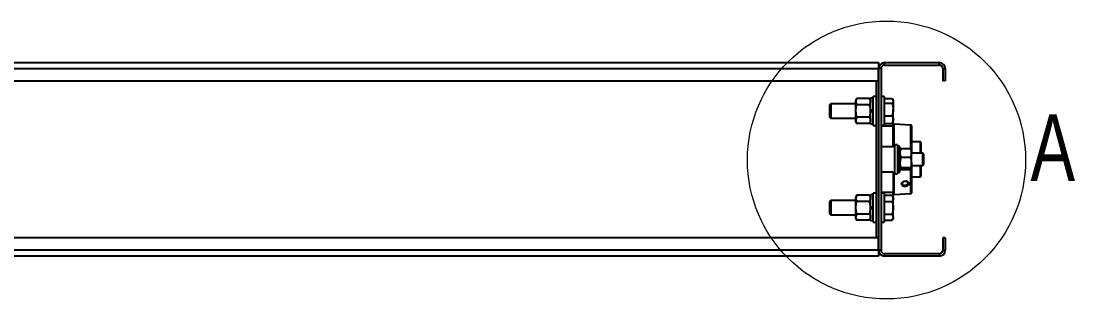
# Model space of a CAD drawing. Header units: millimetres. Extents: x -361 to 14022, y -1822 to 1455.
# Drawn here: x 3841.5 to 3908.5, y 462.2 to 479.8 of the extents above; entities that cross this region are included whole.
import ezdxf

# ---------------------------------------------------------------- set-up
doc = ezdxf.new("R2010")
doc.units = ezdxf.units.MM
doc.styles.add('SLDTEXTSTYLE0', font='TXT', dxfattribs={"width": 0.75})

msp = doc.modelspace()

# ---------------------------------------------------------------- linework, layer by layer
at = {"color": 7, "linetype": 'Continuous', "lineweight": 25}
for p, q in [((3780.618594, 477.201358), (3896.00321, 477.201358)), ((3780.618594, 476.816743), (3896.00321, 476.816743)), ((3896.00321, 477.201358), (3896.00321, 476.816743)), ((3896.00321, 476.047512), (3896.00321, 476.816743)), ((3896.00321, 476.816743), (3896.00321, 465.278281)), ((3896.157056, 476.816743), (3896.00321, 476.816743)), ((3896.157056, 476.816743), (3896.157056, 465.278281)), ((3896.387825, 477.047512), (3896.387825, 477.201358)), ((3896.387825, 477.201358), (3899.849364, 477.201358)), ((3896.387825, 477.047512), (3899.849364, 477.047512)), ((3899.849364, 477.047512), (3899.849364, 477.201358)), ((3900.080133, 476.816743), (3900.233979, 476.816743)), ((3900.080133, 476.816743), (3900.080133, 476.047512)), ((3900.233979, 476.816743), (3900.233979, 476.047512)), ((3780.618594, 476.047512), (3896.00321, 476.047512)), ((3895.849364, 476.047512), (3895.849364, 466.047512)), ((3900.233979, 476.047512), (3900.080133, 476.047512)), ((3894.61889, 474.923843), (3894.557056, 474.816743)), ((3894.557056, 474.723991), (3894.557056, 474.816743)), ((3895.433683, 474.923843), (3894.61889, 474.923843)), ((3895.495517, 474.816743), (3895.433683, 474.923843)), ((3895.657056, 474.935974), (3895.495517, 474.935974)), ((3895.495517, 474.16482), (3895.495517, 474.935974)), ((3895.849364, 475.047512), (3895.657056, 475.047512)), ((3895.657056, 474.124435), (3895.657056, 475.047512)), ((3896.349364, 475.047512), (3896.157056, 475.047512)), ((3896.349364, 475.047512), (3896.349364, 474.977565)), ((3896.349364, 474.977565), (3896.349364, 473.201358)), ((3896.349364, 474.91691), (3896.864452, 474.91691)), ((3896.926287, 474.816743), (3896.893516, 474.873504)), ((3896.926287, 474.764283), (3896.926287, 474.816743)), ((3892.961979, 474.585974), (3892.887825, 474.51182)), ((3892.887825, 474.51182), (3892.887825, 474.482465)), ((3892.887825, 474.482465), (3892.887825, 473.73705)), ((3894.557056, 474.585974), (3892.961979, 474.585974)), ((3892.961979, 474.585974), (3892.961979, 474.551)), ((3892.961979, 474.551), (3892.961979, 473.662897)), ((3894.557056, 474.124435), (3894.557056, 474.723991)), ((3894.557056, 473.524879), (3894.557056, 474.124435)), ((3895.433683, 474.524139), (3894.61889, 474.524139)), ((3895.495517, 474.124435), (3895.495517, 474.16482)), ((3895.657056, 474.16482), (3895.495517, 474.16482)), ((3895.495517, 474.124435), (3895.495517, 474.08405)), ((3895.657056, 473.201358), (3895.657056, 474.124435)), ((3896.349364, 474.611656), (3896.864452, 474.611656)), ((3896.926287, 474.764283), (3896.926287, 474.215419)), ((3896.926287, 473.575571), (3896.926287, 474.215419)), ((3892.887825, 473.73705), (3892.961979, 473.662897)), ((3892.961979, 473.662897), (3894.557056, 473.662897)), ((3894.557056, 473.432127), (3894.557056, 473.524879)), ((3895.433683, 473.724731), (3894.61889, 473.724731)), ((3895.495517, 474.08405), (3895.657056, 474.08405)), ((3895.495517, 473.312897), (3895.495517, 474.08405)), ((3896.349364, 473.819182), (3896.864452, 473.819182)), ((3896.926287, 473.432127), (3896.926287, 473.575571)), ((3894.557056, 473.432127), (3894.61889, 473.325027)), ((3895.433683, 473.325027), (3894.61889, 473.325027)), ((3895.433683, 473.325027), (3895.495517, 473.432127)), ((3895.495517, 473.312897), (3895.657056, 473.312897)), ((3895.657056, 473.201358), (3895.849364, 473.201358)), ((3896.157056, 473.201358), (3896.349364, 473.201358)), ((3896.918594, 473.15117), (3896.157056, 473.15117)), ((3896.349364, 473.331961), (3896.864452, 473.331961)), ((3896.864452, 473.331961), (3896.886491, 473.376602)), ((3896.918594, 473.355204), (3896.875927, 473.355204)), ((3896.893516, 473.375366), (3896.926287, 473.432127)), ((3896.918594, 473.15117), (3896.918594, 473.355204)), ((3896.918594, 471.853914), (3896.918594, 473.15117)), ((3898.046426, 473.216057), (3896.990763, 473.279155)), ((3898.118594, 471.432127), (3898.118594, 473.140007)), ((3898.672441, 472.162897), (3898.118594, 472.162897)), ((3898.718594, 472.116743), (3898.672441, 472.162897)), ((3898.672441, 471.432127), (3898.672441, 472.162897)), ((3898.718594, 471.432127), (3898.718594, 472.116743)), ((3896.918594, 471.853914), (3896.157056, 471.853914)), ((3897.00321, 471.932127), (3896.918594, 471.932127)), ((3897.195517, 471.970589), (3897.00321, 471.970589)), ((3897.00321, 471.970589), (3897.00321, 470.124435)), ((3897.195517, 471.970589), (3897.195517, 470.124435)), ((3897.357056, 471.85905), (3897.195517, 471.85905)), ((3897.357056, 471.087897), (3897.357056, 471.85905)), ((3898.032861, 471.714148), (3897.41202, 471.714148)), ((3898.087825, 471.440959), (3898.087825, 471.662425)), ((3898.087825, 470.834451), (3898.087825, 471.440959)), ((3898.824133, 471.432127), (3898.087825, 471.432127)), ((3898.887825, 471.368435), (3898.824133, 471.432127)), ((3898.824133, 470.662897), (3898.824133, 471.432127)), ((3897.357056, 471.087897), (3897.195517, 471.087897)), ((3897.195517, 471.007127), (3897.357056, 471.007127)), ((3897.357056, 471.087897), (3897.357056, 471.007127)), ((3897.357056, 470.235974), (3897.357056, 471.007127)), ((3898.032861, 471.167769), (3897.41202, 471.167769)), ((3898.087825, 470.441004), (3898.087825, 470.834451)), ((3898.887825, 470.726589), (3898.887825, 471.368435)), ((3896.918594, 470.24111), (3896.157056, 470.24111)), ((3896.918594, 470.24111), (3896.918594, 468.943854)), ((3896.918594, 470.162897), (3897.00321, 470.162897)), ((3897.00321, 470.124435), (3897.195517, 470.124435)), ((3897.195517, 470.235974), (3897.357056, 470.235974)), ((3898.032861, 470.501132), (3897.41202, 470.501132)), ((3898.032861, 470.380876), (3897.41202, 470.380876)), ((3898.087825, 470.662897), (3898.824133, 470.662897)), ((3898.118594, 468.955017), (3898.118594, 470.662897)), ((3898.672441, 469.932127), (3898.672441, 470.662897)), ((3898.718594, 469.978281), (3898.718594, 470.662897)), ((3898.824133, 470.662897), (3898.887825, 470.726589)), ((3898.118594, 469.932127), (3898.672441, 469.932127)), ((3898.672441, 469.932127), (3898.718594, 469.978281)), ((3894.61889, 468.769997), (3894.557056, 468.662897)), ((3895.433683, 468.769997), (3894.61889, 468.769997)), ((3895.495517, 468.662897), (3895.433683, 468.769997)), ((3895.657056, 468.782127), (3895.495517, 468.782127)), ((3895.495517, 468.010974), (3895.495517, 468.782127)), ((3895.849364, 468.893666), (3895.657056, 468.893666)), ((3895.657056, 467.970589), (3895.657056, 468.893666)), ((3896.918594, 468.943854), (3896.157056, 468.943854)), ((3896.349364, 468.893666), (3896.157056, 468.893666)), ((3896.349364, 468.893666), (3896.349364, 468.823719)), ((3896.349364, 468.823719), (3896.349364, 467.047512)), ((3896.349364, 468.769958), (3896.864452, 468.769958)), ((3896.926287, 468.662897), (3896.867063, 468.765475)), ((3896.918594, 468.73982), (3896.918594, 468.943854)), ((3896.990763, 468.815869), (3898.046426, 468.878967)), ((3892.961979, 468.432127), (3892.887825, 468.357974)), ((3892.887825, 468.357974), (3892.887825, 467.633195)), ((3894.557056, 468.432127), (3892.961979, 468.432127)), ((3892.961979, 468.432127), (3892.961979, 467.568611)), ((3894.557056, 468.570145), (3894.557056, 468.662897)), ((3894.557056, 467.970589), (3894.557056, 468.570145)), ((3895.433683, 468.370293), (3894.61889, 468.370293)), ((3896.349364, 468.363392), (3896.864452, 468.363392)), ((3896.881875, 468.73982), (3896.918594, 468.73982)), ((3896.926287, 468.566675), (3896.926287, 468.662897)), ((3896.926287, 467.963708), (3896.926287, 468.566675)), ((3892.887825, 467.633195), (3892.887825, 467.583204)), ((3892.887825, 467.583204), (3892.961979, 467.50905)), ((3892.961979, 467.568611), (3892.961979, 467.50905)), ((3892.961979, 467.50905), (3894.557056, 467.50905)), ((3894.557056, 467.371033), (3894.557056, 467.970589)), ((3895.433683, 467.570885), (3894.61889, 467.570885)), ((3895.495517, 467.970589), (3895.495517, 468.010974)), ((3895.657056, 468.010974), (3895.495517, 468.010974)), ((3895.495517, 467.970589), (3895.495517, 467.930204)), ((3895.495517, 467.15905), (3895.495517, 467.930204)), ((3895.495517, 467.930204), (3895.657056, 467.930204)), ((3895.657056, 467.047512), (3895.657056, 467.970589)), ((3896.349364, 467.564024), (3896.864452, 467.564024)), ((3896.926287, 467.367622), (3896.926287, 467.963708)), ((3894.557056, 467.278281), (3894.557056, 467.371033)), ((3894.557056, 467.278281), (3894.61889, 467.171181)), ((3895.433683, 467.171181), (3894.61889, 467.171181)), ((3895.433683, 467.171181), (3895.495517, 467.278281)), ((3895.495517, 467.15905), (3895.657056, 467.15905)), ((3895.657056, 467.047512), (3895.849364, 467.047512)), ((3896.157056, 467.047512), (3896.349364, 467.047512)), ((3896.349364, 467.17122), (3896.864452, 467.17122)), ((3896.867063, 467.175703), (3896.926287, 467.278281)), ((3896.926287, 467.367622), (3896.926287, 467.278281)), ((3896.00321, 466.047512), (3780.618594, 466.047512)), ((3896.00321, 465.278281), (3896.00321, 466.047512)), ((3900.233979, 466.047512), (3900.080133, 466.047512)), ((3900.080133, 466.047512), (3900.080133, 465.278281)), ((3900.233979, 466.047512), (3900.233979, 465.278281)), ((3896.00321, 465.278281), (3780.618594, 465.278281)), ((3896.00321, 464.893666), (3780.618594, 464.893666)), ((3896.00321, 465.278281), (3896.00321, 464.893666)), ((3896.157056, 465.278281), (3896.00321, 465.278281)), ((3896.387825, 465.047512), (3896.387825, 464.893666)), ((3899.849364, 465.047512), (3896.387825, 465.047512)), ((3899.849364, 464.893666), (3896.387825, 464.893666)), ((3899.849364, 465.047512), (3899.849364, 464.893666)), ((3900.080133, 465.278281), (3900.233979, 465.278281))]:
    msp.add_line(p, q, dxfattribs=at)
at = {"color": 8, "linetype": 'Continuous', "lineweight": 25}
for p, q in [((3896.990763, 471.932127), (3896.990763, 473.279155)), ((3898.046426, 471.708434), (3898.046426, 473.216057)), ((3896.990763, 468.815869), (3896.990763, 470.162897)), ((3898.046426, 468.878967), (3898.046426, 470.386777))]:
    msp.add_line(p, q, dxfattribs=at)
at = {"color": 7, "linetype": 'Continuous', "lineweight": 25, "flags": 128}
for points in [[(3897.681077, 469.401177), (3897.754068, 469.411357), (3897.817721, 469.440348), (3897.862346, 469.483736), (3897.881148, 469.534915), (3897.871267, 469.586095), (3897.834205, 469.629483), (3897.775606, 469.658474), (3897.728487, 469.667547)], [(3897.681077, 469.342297), (3897.760563, 469.352138), (3897.832176, 469.380473), (3897.88728, 469.423886), (3897.919228, 469.47714), (3897.925197, 469.525512)]]:
    msp.add_lwpolyline(points, dxfattribs=at)
at = {"color": 7, "linetype": 'Continuous', "lineweight": 18}
msp.add_circle((3896.506815, 471.00603), 8.836495, dxfattribs=at)
at = {"color": 7, "linetype": 'Continuous', "lineweight": 25}
for centre, radius, start, end in [((3896.387825, 476.816743), 0.384615, 90, 180), ((3896.387825, 476.816743), 0.230769, 90, 180), ((3899.849364, 476.816743), 0.384615, 0, 90), ((3899.849364, 476.816743), 0.230769, 0, 90), ((3896.994748, 473.355204), 0.076154, 180, 267), ((3898.042441, 473.140007), 0.076154, 0, 87), ((3897.651988, 469.53252), 0.192435, 194.16192203, 278.69451498), ((3897.657654, 469.55771), 0.158276, 194.3458349, 278.5106021), ((3896.994748, 468.73982), 0.076154, 93, 180), ((3898.042441, 468.955017), 0.076154, 273, 0), ((3896.387825, 465.278281), 0.384615, 180, 270), ((3896.387825, 465.278281), 0.230769, 180, 270), ((3899.849364, 465.278281), 0.384615, 270, 0), ((3899.849364, 465.278281), 0.230769, 270, 0)]:
    msp.add_arc(centre, radius, start, end, dxfattribs=at)
for points, knots in [([(3894.61889, 474.923843), (3894.601608, 474.891386), (3894.566726, 474.825878), (3894.560299, 474.758158), (3894.557056, 474.723991)], [0, 0, 0, 0, 0.4954579635, 1, 1, 1, 1]), ([(3895.433683, 474.923843), (3895.450966, 474.891386), (3895.485848, 474.825878), (3895.492275, 474.758158), (3895.495517, 474.723991)], [0, 0, 0, 0, 0.495457963, 1, 1, 1, 1]), ([(3896.864452, 474.91691), (3896.871628, 474.907155), (3896.908172, 474.857475), (3896.918215, 474.805806), (3896.926287, 474.764283)], [0, 0, 0, 0, 0.196352702, 1, 1, 1, 1]), ([(3894.557056, 474.723991), (3894.55713, 474.719254), (3894.557689, 474.68338), (3894.571194, 474.615742), (3894.602895, 474.554859), (3894.61889, 474.524139)], [0, 0, 0, 0, 0.070090032, 0.530784434, 1, 1, 1, 1]), ([(3894.557056, 474.124435), (3894.557974, 474.160779), (3894.56139, 474.296073), (3894.594601, 474.427799), (3894.61889, 474.524139)], [0, 0, 0, 0, 0.268633605, 1, 1, 1, 1]), ([(3894.61889, 473.724731), (3894.609556, 473.758287), (3894.573313, 473.888575), (3894.563983, 474.023936), (3894.557056, 474.124435)], [0, 0, 0, 0, 0.257551345, 1, 1, 1, 1]), ([(3895.495517, 474.723991), (3895.495444, 474.719254), (3895.494884, 474.68338), (3895.48138, 474.615742), (3895.449679, 474.554859), (3895.433683, 474.524139)], [0, 0, 0, 0, 0.070090032, 0.530784434, 1, 1, 1, 1]), ([(3895.495517, 474.124435), (3895.4946, 474.160779), (3895.491183, 474.296073), (3895.457972, 474.427799), (3895.433683, 474.524139)], [0, 0, 0, 0, 0.268633605, 1, 1, 1, 1]), ([(3895.433683, 473.724731), (3895.443017, 473.758287), (3895.47926, 473.888575), (3895.48859, 474.023936), (3895.495517, 474.124435)], [0, 0, 0, 0, 0.257551345, 1, 1, 1, 1]), ([(3896.926287, 474.764283), (3896.92567, 474.752904), (3896.922874, 474.701265), (3896.890046, 474.650913), (3896.864452, 474.611656)], [0, 0, 0, 0, 0.220363923, 1, 1, 1, 1]), ([(3896.864452, 474.611656), (3896.881735, 474.547306), (3896.916617, 474.417424), (3896.923044, 474.283161), (3896.926287, 474.215419)], [0, 0, 0, 0, 0.495457963, 1, 1, 1, 1]), ([(3896.926287, 474.215419), (3896.926213, 474.206027), (3896.925654, 474.134901), (3896.912149, 474.000798), (3896.880448, 473.880089), (3896.864452, 473.819182)], [0, 0, 0, 0, 0.070090032, 0.530784434, 1, 1, 1, 1]), ([(3894.61889, 473.724731), (3894.601608, 473.692274), (3894.566726, 473.626765), (3894.560299, 473.559046), (3894.557056, 473.524879)], [0, 0, 0, 0, 0.495457963, 1, 1, 1, 1]), ([(3894.557056, 473.524879), (3894.55713, 473.520142), (3894.557689, 473.484268), (3894.571194, 473.41663), (3894.602895, 473.355747), (3894.61889, 473.325027)], [0, 0, 0, 0, 0.070090032, 0.530784434, 1, 1, 1, 1]), ([(3895.433683, 473.724731), (3895.450966, 473.692274), (3895.485848, 473.626765), (3895.492275, 473.559046), (3895.495517, 473.524879)], [0, 0, 0, 0, 0.495457963, 1, 1, 1, 1]), ([(3895.495517, 473.524879), (3895.495444, 473.520142), (3895.494884, 473.484268), (3895.48138, 473.41663), (3895.449679, 473.355747), (3895.433683, 473.325027)], [0, 0, 0, 0, 0.0700900317, 0.5307844344, 1, 1, 1, 1]), ([(3896.864452, 473.819182), (3896.881735, 473.779618), (3896.916617, 473.699766), (3896.923044, 473.617219), (3896.926287, 473.575571)], [0, 0, 0, 0, 0.495457963, 1, 1, 1, 1]), ([(3896.926287, 473.575571), (3896.926213, 473.569797), (3896.925654, 473.526068), (3896.912149, 473.44362), (3896.880448, 473.369407), (3896.864452, 473.331961)], [0, 0, 0, 0, 0.070090032, 0.530784434, 1, 1, 1, 1]), ([(3897.41202, 471.714148), (3897.396658, 471.669781), (3897.365651, 471.580233), (3897.359938, 471.487664), (3897.357056, 471.440959)], [0, 0, 0, 0, 0.495457963, 1, 1, 1, 1]), ([(3897.357056, 471.65402), (3897.357122, 471.655445), (3897.357618, 471.666238), (3897.369623, 471.686588), (3897.397801, 471.704906), (3897.41202, 471.714148)], [0, 0, 0, 0, 0.0700857678, 0.530782234, 1, 1, 1, 1]), ([(3897.357056, 471.440959), (3897.357122, 471.434484), (3897.357618, 471.385446), (3897.369623, 471.292987), (3897.397801, 471.209762), (3897.41202, 471.167769)], [0, 0, 0, 0, 0.070085768, 0.530782234, 1, 1, 1, 1]), ([(3898.032861, 471.714148), (3898.048223, 471.669781), (3898.07923, 471.580233), (3898.084943, 471.487664), (3898.087825, 471.440959)], [0, 0, 0, 0, 0.495457963, 1, 1, 1, 1]), ([(3898.087825, 471.65402), (3898.087759, 471.655445), (3898.087263, 471.666238), (3898.075258, 471.686588), (3898.04708, 471.704906), (3898.032861, 471.714148)], [0, 0, 0, 0, 0.0700857678, 0.530782234, 1, 1, 1, 1]), ([(3898.087825, 471.440959), (3898.087759, 471.434484), (3898.087263, 471.385446), (3898.075258, 471.292987), (3898.04708, 471.209762), (3898.032861, 471.167769)], [0, 0, 0, 0, 0.070085768, 0.530782234, 1, 1, 1, 1]), ([(3897.41202, 471.167769), (3897.403723, 471.139786), (3897.371507, 471.031137), (3897.363213, 470.918258), (3897.357056, 470.834451)], [0, 0, 0, 0, 0.2575513451, 1, 1, 1, 1]), ([(3897.357056, 470.834451), (3897.357872, 470.804143), (3897.360909, 470.69132), (3897.390429, 470.581472), (3897.41202, 470.501132)], [0, 0, 0, 0, 0.268633605, 1, 1, 1, 1]), ([(3898.032861, 471.167769), (3898.041158, 471.139786), (3898.073374, 471.031137), (3898.081668, 470.918258), (3898.087825, 470.834451)], [0, 0, 0, 0, 0.257551345, 1, 1, 1, 1]), ([(3898.087825, 470.834451), (3898.087009, 470.804143), (3898.083972, 470.69132), (3898.054452, 470.581472), (3898.032861, 470.501132)], [0, 0, 0, 0, 0.268633605, 1, 1, 1, 1]), ([(3897.41202, 470.501132), (3897.396658, 470.491367), (3897.365651, 470.471658), (3897.359938, 470.451284), (3897.357056, 470.441004)], [0, 0, 0, 0, 0.495457963, 1, 1, 1, 1]), ([(3897.357056, 470.441004), (3897.357122, 470.439579), (3897.357618, 470.428786), (3897.369623, 470.408436), (3897.397801, 470.390118), (3897.41202, 470.380876)], [0, 0, 0, 0, 0.070085768, 0.530782234, 1, 1, 1, 1]), ([(3898.032861, 470.501132), (3898.048223, 470.491367), (3898.07923, 470.471658), (3898.084943, 470.451284), (3898.087825, 470.441004)], [0, 0, 0, 0, 0.4954579635, 1, 1, 1, 1]), ([(3898.087825, 470.441004), (3898.087759, 470.439579), (3898.087263, 470.428786), (3898.075258, 470.408436), (3898.04708, 470.390118), (3898.032861, 470.380876)], [0, 0, 0, 0, 0.070085768, 0.530782234, 1, 1, 1, 1]), ([(3897.465735, 469.486396), (3897.468285, 469.468441), (3897.473385, 469.432535), (3897.51272, 469.388299), (3897.57077, 469.356732), (3897.643551, 469.340759), (3897.722113, 469.341448), (3897.797678, 469.358501), (3897.86192, 469.390498), (3897.907666, 469.434953), (3897.929466, 469.487829), (3897.924797, 469.543514), (3897.89441, 469.595637), (3897.84171, 469.637846), (3897.772467, 469.664387), (3897.694647, 469.671258), (3897.61731, 469.657451), (3897.548829, 469.624968), (3897.497096, 469.578243), (3897.469599, 469.529295), (3897.466834, 469.498596), (3897.465735, 469.486396)], [0, 0, 0, 0, 0.0534961376, 0.1069855033, 0.1606505693, 0.2144303145, 0.2680094579, 0.3213818555, 0.3748690069, 0.4286203894, 0.4823738442, 0.5358583155, 0.5892182163, 0.642787635, 0.69657985, 0.7502655239, 0.8036848538, 0.8570926201, 0.9107520293, 0.9645324447, 1, 1, 1, 1]), ([(3894.61889, 468.769997), (3894.601608, 468.73754), (3894.566726, 468.672031), (3894.560299, 468.604312), (3894.557056, 468.570145)], [0, 0, 0, 0, 0.4954579635, 1, 1, 1, 1]), ([(3895.433683, 468.769997), (3895.450966, 468.73754), (3895.485848, 468.672031), (3895.492275, 468.604312), (3895.495517, 468.570145)], [0, 0, 0, 0, 0.495457963, 1, 1, 1, 1]), ([(3896.864452, 468.769958), (3896.881735, 468.736944), (3896.916617, 468.67031), (3896.923044, 468.601429), (3896.926287, 468.566675)], [0, 0, 0, 0, 0.4954579635, 1, 1, 1, 1]), ([(3894.557056, 468.570145), (3894.55713, 468.565408), (3894.557689, 468.529534), (3894.571194, 468.461896), (3894.602895, 468.401013), (3894.61889, 468.370293)], [0, 0, 0, 0, 0.070090032, 0.530784434, 1, 1, 1, 1]), ([(3894.557056, 467.970589), (3894.557974, 468.006933), (3894.56139, 468.142226), (3894.594601, 468.273953), (3894.61889, 468.370293)], [0, 0, 0, 0, 0.268633605, 1, 1, 1, 1]), ([(3895.495517, 468.570145), (3895.495444, 468.565408), (3895.494884, 468.529534), (3895.48138, 468.461896), (3895.449679, 468.401013), (3895.433683, 468.370293)], [0, 0, 0, 0, 0.070090032, 0.530784434, 1, 1, 1, 1]), ([(3895.495517, 467.970589), (3895.4946, 468.006933), (3895.491183, 468.142226), (3895.457972, 468.273953), (3895.433683, 468.370293)], [0, 0, 0, 0, 0.268633605, 1, 1, 1, 1]), ([(3896.926287, 468.566675), (3896.926213, 468.561856), (3896.925654, 468.525367), (3896.912149, 468.456567), (3896.880448, 468.39464), (3896.864452, 468.363392)], [0, 0, 0, 0, 0.070090032, 0.530784434, 1, 1, 1, 1]), ([(3896.864452, 468.363392), (3896.881735, 468.298482), (3896.916617, 468.167471), (3896.923044, 468.032039), (3896.926287, 467.963708)], [0, 0, 0, 0, 0.495457963, 1, 1, 1, 1]), ([(3894.61889, 467.570885), (3894.609556, 467.604441), (3894.573313, 467.734729), (3894.563983, 467.87009), (3894.557056, 467.970589)], [0, 0, 0, 0, 0.257551345, 1, 1, 1, 1]), ([(3894.61889, 467.570885), (3894.601608, 467.538428), (3894.566726, 467.472919), (3894.560299, 467.4052), (3894.557056, 467.371033)], [0, 0, 0, 0, 0.495457963, 1, 1, 1, 1]), ([(3895.433683, 467.570885), (3895.443017, 467.604441), (3895.47926, 467.734729), (3895.48859, 467.87009), (3895.495517, 467.970589)], [0, 0, 0, 0, 0.257551345, 1, 1, 1, 1]), ([(3895.433683, 467.570885), (3895.450966, 467.538428), (3895.485848, 467.472919), (3895.492275, 467.4052), (3895.495517, 467.371033)], [0, 0, 0, 0, 0.495457963, 1, 1, 1, 1]), ([(3896.926287, 467.963708), (3896.926213, 467.954234), (3896.925654, 467.88249), (3896.912149, 467.74722), (3896.880448, 467.625461), (3896.864452, 467.564024)], [0, 0, 0, 0, 0.070090032, 0.530784434, 1, 1, 1, 1]), ([(3896.864452, 467.564024), (3896.871628, 467.551471), (3896.908172, 467.487543), (3896.918215, 467.421055), (3896.926287, 467.367622)], [0, 0, 0, 0, 0.196352702, 1, 1, 1, 1]), ([(3894.557056, 467.371033), (3894.55713, 467.366296), (3894.557689, 467.330422), (3894.571194, 467.262784), (3894.602895, 467.201901), (3894.61889, 467.171181)], [0, 0, 0, 0, 0.070090032, 0.530784434, 1, 1, 1, 1]), ([(3895.495517, 467.371033), (3895.495444, 467.366296), (3895.494884, 467.330422), (3895.48138, 467.262784), (3895.449679, 467.201901), (3895.433683, 467.171181)], [0, 0, 0, 0, 0.0700900317, 0.5307844344, 1, 1, 1, 1]), ([(3896.926287, 467.367622), (3896.92567, 467.352979), (3896.922874, 467.28653), (3896.890046, 467.221736), (3896.864452, 467.17122)], [0, 0, 0, 0, 0.220363923, 1, 1, 1, 1])]:
    msp.add_open_spline(points, degree=3, knots=knots, dxfattribs=at)

# ---------------------------------------------------------------- texts
at = {"color": 7, "linetype": 'Continuous', "lineweight": 18, "insert": (3905.654628, 473.912159), "char_height": 4.233333, "attachment_point": 1, "style": 'SLDTEXTSTYLE0'}
msp.add_mtext('A', dxfattribs=at)

doc.saveas('drawing.dxf')
